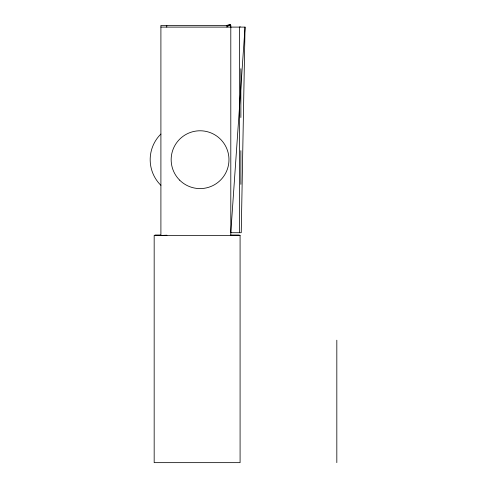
<?xml version="1.0" encoding="UTF-8"?>
<svg xmlns="http://www.w3.org/2000/svg" width="487" height="487" viewBox="0 0 487 487"><rect width="100%" height="100%" fill="white"/><g stroke="black" fill="none" stroke-linecap="round" stroke-linejoin="round"><path stroke-width="0.73" d="M240.864 117.531L240.87 68.71M230.789 27.704L230.801 25.427L229.998 24.35L226.936 25.427L226.936 27.102L229.998 24.35L230.801 27.102L230.801 235.458M240.864 184.354L240.864 150.672M160.905 27.102L245.04 27.102L241.242 232.713L230.735 232.713M230.801 232.713L245.04 27.102M239.561 27.528L240.14 26.669M160.905 134.065L160.734 134.199A36.044 36.044 0 0 0 160.734 185.17L160.905 185.303M166.974 235.215L160.905 235.458L160.905 25.427L230.801 25.427M154.976 235.02L160.625 235.02M230.661 235.02L239.281 235.02M336.821 340.2L336.821 462.65M239.634 27.102L239.634 232.713M166.755 25.427L166.755 27.102M240.085 235.422L154.172 235.422L154.172 462.65L240.085 462.65L240.085 235.422M179.63 180.123A28.903 28.903 0 0 0 227.989 167.163A28.903 28.903 0 0 0 192.584 131.764A28.903 28.903 0 0 0 179.63 180.123"/></g></svg>
